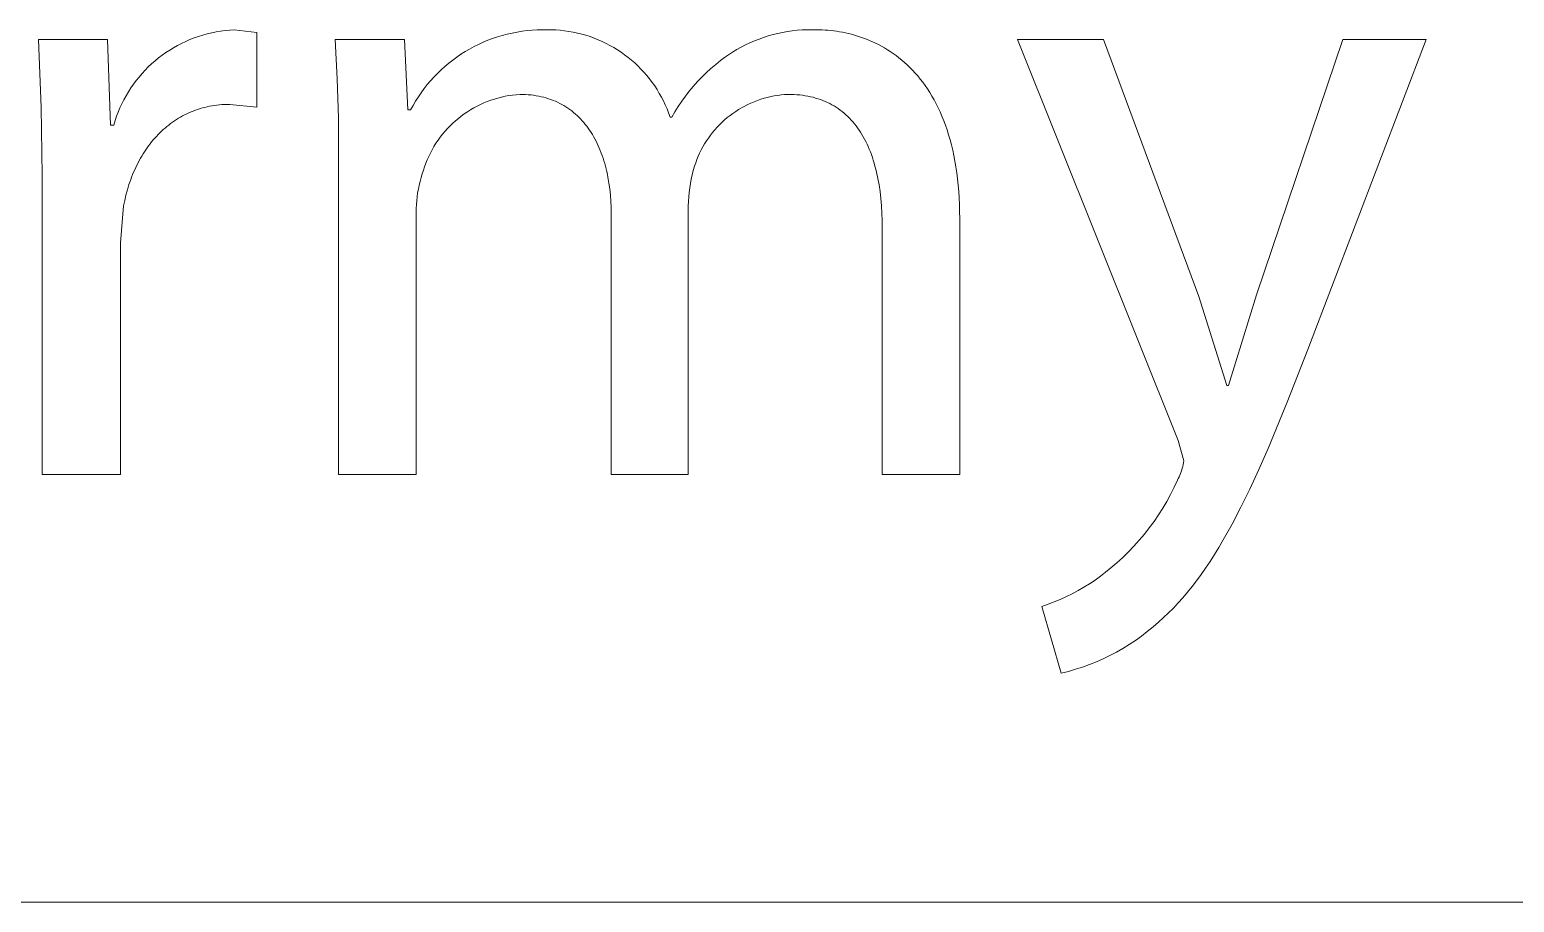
# Model space of a CAD drawing. Header units: millimetres. Extents: x -658 to 2773, y 81 to 2478.
# Drawn here: x 1884.6 to 1941.4, y 81.4 to 114.8 of the extents above; entities that cross this region are included whole.
import ezdxf

# ---------------------------------------------------------------- set-up
doc = ezdxf.new("R2010")
doc.units = ezdxf.units.MM
doc.header["$MEASUREMENT"] = 0
doc.layers.add('Domyślny', color=7, linetype='Continuous', true_color=0x000000)

msp = doc.modelspace()

# ---------------------------------------------------------------- linework, layer by layer
at = {"layer": 'Domyślny', "color": 18, "lineweight": 15, "true_color": 0x000000}
for p, q in [((1891.402, 114.599), (1891.571, 114.639)), ((1891.571, 114.639), (1891.742, 114.673)), ((1891.742, 114.673), (1891.913, 114.701)), ((1891.913, 114.701), (1892.086, 114.724)), ((1892.086, 114.724), (1892.259, 114.74)), ((1892.259, 114.74), (1892.433, 114.75)), ((1892.433, 114.75), (1893.301, 114.659)), ((1893.301, 114.659), (1893.301, 111.803)), ((1902.863, 114.591), (1903.052, 114.634)), ((1903.052, 114.634), (1903.241, 114.671)), ((1903.241, 114.671), (1903.432, 114.701)), ((1903.432, 114.701), (1903.624, 114.725)), ((1903.624, 114.725), (1903.816, 114.743)), ((1903.816, 114.743), (1904.009, 114.754)), ((1904.009, 114.754), (1904.203, 114.758)), ((1904.203, 114.758), (1904.396, 114.756)), ((1904.396, 114.756), (1904.562, 114.755)), ((1904.562, 114.755), (1904.729, 114.749)), ((1904.729, 114.749), (1904.895, 114.736)), ((1904.895, 114.736), (1905.06, 114.719)), ((1905.06, 114.719), (1905.225, 114.695)), ((1905.225, 114.695), (1905.389, 114.666)), ((1905.389, 114.666), (1905.552, 114.632)), ((1905.552, 114.632), (1905.713, 114.592)), ((1913.209, 114.618), (1913.393, 114.657)), ((1913.393, 114.657), (1913.577, 114.69)), ((1913.577, 114.69), (1913.763, 114.716)), ((1913.763, 114.716), (1913.95, 114.737)), ((1913.95, 114.737), (1914.137, 114.751)), ((1914.137, 114.751), (1914.325, 114.759)), ((1914.325, 114.759), (1914.512, 114.761)), ((1914.512, 114.761), (1914.7, 114.756)), ((1914.7, 114.756), (1914.804, 114.755)), ((1914.804, 114.755), (1914.91, 114.752)), ((1914.91, 114.752), (1915.017, 114.746)), ((1915.017, 114.746), (1915.125, 114.738)), ((1915.125, 114.738), (1915.234, 114.728)), ((1915.234, 114.728), (1915.344, 114.715)), ((1915.344, 114.715), (1915.456, 114.7)), ((1915.456, 114.7), (1915.568, 114.683)), ((1915.568, 114.683), (1915.681, 114.662)), ((1915.681, 114.662), (1915.794, 114.639)), ((1915.794, 114.639), (1915.908, 114.614)), ((1885.057, 111.787), (1884.951, 114.385)), ((1884.951, 114.385), (1887.589, 114.385)), ((1887.589, 114.385), (1887.704, 111.117)), ((1889.969, 113.981), (1890.118, 114.071)), ((1890.118, 114.071), (1890.269, 114.157)), ((1890.269, 114.157), (1890.424, 114.236)), ((1890.424, 114.236), (1890.581, 114.311)), ((1890.581, 114.311), (1890.741, 114.38)), ((1890.741, 114.38), (1890.903, 114.443)), ((1890.903, 114.443), (1891.068, 114.501)), ((1891.068, 114.501), (1891.234, 114.552)), ((1891.234, 114.552), (1891.402, 114.599)), ((1896.372, 112.888), (1896.285, 114.39)), ((1896.285, 114.39), (1898.947, 114.39)), ((1898.947, 114.39), (1899.072, 111.694)), ((1901.43, 114.022), (1901.6, 114.114)), ((1901.6, 114.114), (1901.773, 114.2)), ((1901.773, 114.2), (1901.949, 114.28)), ((1901.949, 114.28), (1902.127, 114.355)), ((1902.127, 114.355), (1902.308, 114.423)), ((1902.308, 114.423), (1902.491, 114.485)), ((1902.491, 114.485), (1902.676, 114.541)), ((1902.676, 114.541), (1902.863, 114.591)), ((1905.713, 114.592), (1905.873, 114.546)), ((1905.873, 114.546), (1906.032, 114.495)), ((1906.032, 114.495), (1906.188, 114.439)), ((1906.188, 114.439), (1906.343, 114.377)), ((1906.343, 114.377), (1906.495, 114.31)), ((1906.495, 114.31), (1906.646, 114.238)), ((1906.646, 114.238), (1906.793, 114.161)), ((1906.793, 114.161), (1906.938, 114.079)), ((1906.938, 114.079), (1907.08, 113.992)), ((1911.644, 113.999), (1911.807, 114.091)), ((1911.807, 114.091), (1911.974, 114.177)), ((1911.974, 114.177), (1912.144, 114.258)), ((1912.144, 114.258), (1912.316, 114.332)), ((1912.316, 114.332), (1912.491, 114.401)), ((1912.491, 114.401), (1912.667, 114.465)), ((1912.667, 114.465), (1912.846, 114.522)), ((1912.846, 114.522), (1913.027, 114.573)), ((1913.027, 114.573), (1913.209, 114.618)), ((1915.908, 114.614), (1916.023, 114.585)), ((1916.023, 114.585), (1916.138, 114.553)), ((1916.138, 114.553), (1916.253, 114.519)), ((1916.253, 114.519), (1916.368, 114.481)), ((1916.368, 114.481), (1916.483, 114.441)), ((1916.483, 114.441), (1916.599, 114.397)), ((1916.599, 114.397), (1916.714, 114.35)), ((1916.714, 114.35), (1916.829, 114.3)), ((1916.829, 114.3), (1916.944, 114.246)), ((1916.944, 114.246), (1917.058, 114.189)), ((1917.058, 114.189), (1917.171, 114.128)), ((1917.171, 114.128), (1917.284, 114.064)), ((1917.284, 114.064), (1917.397, 113.996)), ((1928.506, 99.054), (1922.371, 114.385)), ((1922.371, 114.385), (1925.661, 114.385)), ((1925.661, 114.385), (1929.305, 104.56)), ((1931.499, 104.629), (1934.8, 114.385)), ((1937.987, 114.385), (1933.464, 102.538)), ((1934.8, 114.385), (1937.987, 114.385)), ((1889.277, 113.454), (1889.408, 113.569)), ((1889.408, 113.569), (1889.543, 113.679)), ((1889.543, 113.679), (1889.681, 113.785)), ((1889.681, 113.785), (1889.823, 113.885)), ((1889.823, 113.885), (1889.969, 113.981)), ((1900.633, 113.478), (1900.785, 113.598)), ((1900.785, 113.598), (1900.941, 113.712)), ((1900.941, 113.712), (1901.1, 113.821)), ((1901.1, 113.821), (1901.264, 113.924)), ((1901.264, 113.924), (1901.43, 114.022)), ((1907.08, 113.992), (1907.219, 113.901)), ((1907.219, 113.901), (1907.354, 113.804)), ((1907.354, 113.804), (1907.487, 113.703)), ((1907.487, 113.703), (1907.616, 113.598)), ((1907.616, 113.598), (1907.741, 113.488)), ((1907.741, 113.488), (1907.862, 113.374)), ((1910.834, 113.43), (1911.022, 113.579)), ((1911.022, 113.579), (1911.172, 113.692)), ((1911.172, 113.692), (1911.326, 113.8)), ((1911.326, 113.8), (1911.483, 113.902)), ((1911.483, 113.902), (1911.644, 113.999)), ((1917.397, 113.996), (1917.508, 113.925)), ((1917.508, 113.925), (1917.619, 113.849)), ((1917.619, 113.849), (1917.728, 113.77)), ((1917.728, 113.77), (1917.837, 113.687)), ((1917.837, 113.687), (1917.944, 113.6)), ((1917.944, 113.6), (1918.05, 113.509)), ((1918.05, 113.509), (1918.154, 113.414)), ((1888.687, 112.816), (1888.796, 112.952)), ((1888.796, 112.952), (1888.91, 113.084)), ((1888.91, 113.084), (1889.028, 113.212)), ((1889.028, 113.212), (1889.15, 113.335)), ((1889.15, 113.335), (1889.277, 113.454)), ((1899.938, 112.808), (1900.068, 112.951)), ((1900.068, 112.951), (1900.202, 113.09)), ((1900.202, 113.09), (1900.341, 113.224)), ((1900.341, 113.224), (1900.485, 113.354)), ((1900.485, 113.354), (1900.633, 113.478)), ((1907.862, 113.374), (1907.979, 113.256)), ((1907.979, 113.256), (1908.093, 113.134)), ((1908.093, 113.134), (1908.202, 113.008)), ((1908.202, 113.008), (1908.307, 112.879)), ((1910.139, 112.774), (1910.305, 112.947)), ((1910.305, 112.947), (1910.476, 113.114)), ((1910.476, 113.114), (1910.652, 113.275)), ((1910.652, 113.275), (1910.834, 113.43)), ((1918.154, 113.414), (1918.257, 113.315)), ((1918.257, 113.315), (1918.358, 113.212)), ((1918.358, 113.212), (1918.458, 113.104)), ((1918.458, 113.104), (1918.556, 112.992)), ((1918.556, 112.992), (1918.652, 112.875)), ((1888.3, 112.238), (1888.389, 112.387)), ((1888.389, 112.387), (1888.484, 112.534)), ((1888.484, 112.534), (1888.583, 112.677)), ((1888.583, 112.677), (1888.687, 112.816)), ((1896.418, 111.383), (1896.372, 112.888)), ((1899.47, 112.194), (1899.579, 112.353)), ((1899.579, 112.353), (1899.693, 112.509)), ((1899.693, 112.509), (1899.813, 112.661)), ((1899.813, 112.661), (1899.938, 112.808)), ((1908.307, 112.879), (1908.407, 112.746)), ((1908.407, 112.746), (1908.503, 112.61)), ((1908.503, 112.61), (1908.594, 112.471)), ((1908.594, 112.471), (1908.68, 112.328)), ((1909.68, 112.222), (1909.827, 112.411)), ((1909.827, 112.411), (1909.98, 112.595)), ((1909.98, 112.595), (1910.139, 112.774)), ((1918.652, 112.875), (1918.746, 112.754)), ((1918.746, 112.754), (1918.837, 112.629)), ((1918.837, 112.629), (1918.927, 112.498)), ((1918.927, 112.498), (1919.014, 112.363)), ((1919.014, 112.363), (1919.099, 112.224)), ((1885.088, 109.187), (1885.057, 111.787)), ((1888.065, 111.772), (1888.138, 111.93)), ((1888.138, 111.93), (1888.217, 112.085)), ((1888.217, 112.085), (1888.3, 112.238)), ((1891.308, 111.791), (1891.218, 111.768)), ((1891.399, 111.813), (1891.308, 111.791)), ((1891.491, 111.832), (1891.399, 111.813)), ((1891.584, 111.849), (1891.491, 111.832)), ((1891.678, 111.864), (1891.584, 111.849)), ((1891.773, 111.877), (1891.678, 111.864)), ((1891.869, 111.887), (1891.773, 111.877)), ((1891.965, 111.895), (1891.869, 111.887)), ((1892.063, 111.901), (1891.965, 111.895)), ((1892.162, 111.904), (1892.063, 111.901)), ((1892.262, 111.906), (1892.162, 111.904)), ((1893.301, 111.803), (1892.262, 111.906)), ((1899.175, 111.694), (1899.268, 111.864)), ((1899.268, 111.864), (1899.366, 112.031)), ((1899.366, 112.031), (1899.47, 112.194)), ((1901.716, 111.838), (1901.59, 111.771)), ((1901.844, 111.901), (1901.716, 111.838)), ((1901.974, 111.96), (1901.844, 111.901)), ((1902.106, 112.014), (1901.974, 111.96)), ((1902.24, 112.064), (1902.106, 112.014)), ((1902.375, 112.109), (1902.24, 112.064)), ((1902.513, 112.149), (1902.375, 112.109)), ((1902.651, 112.184), (1902.513, 112.149)), ((1902.79, 112.215), (1902.651, 112.184)), ((1902.931, 112.24), (1902.79, 112.215)), ((1903.072, 112.261), (1902.931, 112.24)), ((1903.214, 112.277), (1903.072, 112.261)), ((1903.356, 112.288), (1903.214, 112.277)), ((1903.464, 112.287), (1903.356, 112.288)), ((1903.569, 112.283), (1903.464, 112.287)), ((1903.673, 112.276), (1903.569, 112.283)), ((1903.776, 112.266), (1903.673, 112.276)), ((1903.876, 112.254), (1903.776, 112.266)), ((1903.976, 112.238), (1903.876, 112.254)), ((1904.073, 112.221), (1903.976, 112.238)), ((1904.169, 112.2), (1904.073, 112.221)), ((1904.263, 112.177), (1904.169, 112.2)), ((1904.355, 112.152), (1904.263, 112.177)), ((1904.446, 112.123), (1904.355, 112.152)), ((1904.535, 112.093), (1904.446, 112.123)), ((1904.622, 112.06), (1904.535, 112.093)), ((1904.708, 112.024), (1904.622, 112.06)), ((1904.792, 111.986), (1904.708, 112.024)), ((1904.874, 111.945), (1904.792, 111.986)), ((1904.955, 111.903), (1904.874, 111.945)), ((1905.034, 111.857), (1904.955, 111.903)), ((1905.111, 111.81), (1905.034, 111.857)), ((1905.187, 111.76), (1905.111, 111.81)), ((1908.68, 112.328), (1908.761, 112.183)), ((1908.761, 112.183), (1908.837, 112.035)), ((1908.837, 112.035), (1908.909, 111.885)), ((1908.909, 111.885), (1908.975, 111.732)), ((1909.279, 111.627), (1909.406, 111.83)), ((1909.406, 111.83), (1909.54, 112.029)), ((1909.54, 112.029), (1909.68, 112.222)), ((1911.943, 111.842), (1911.826, 111.778)), ((1912.062, 111.902), (1911.943, 111.842)), ((1912.183, 111.958), (1912.062, 111.902)), ((1912.306, 112.009), (1912.183, 111.958)), ((1912.431, 112.057), (1912.306, 112.009)), ((1912.557, 112.1), (1912.431, 112.057)), ((1912.684, 112.139), (1912.557, 112.1)), ((1912.813, 112.174), (1912.684, 112.139)), ((1912.943, 112.204), (1912.813, 112.174)), ((1913.074, 112.23), (1912.943, 112.204)), ((1913.205, 112.251), (1913.074, 112.23)), ((1913.338, 112.268), (1913.205, 112.251)), ((1913.47, 112.28), (1913.338, 112.268)), ((1913.603, 112.288), (1913.47, 112.28)), ((1913.717, 112.287), (1913.603, 112.288)), ((1913.828, 112.283), (1913.717, 112.287)), ((1913.937, 112.276), (1913.828, 112.283)), ((1914.045, 112.266), (1913.937, 112.276)), ((1914.151, 112.253), (1914.045, 112.266)), ((1914.254, 112.238), (1914.151, 112.253)), ((1914.356, 112.22), (1914.254, 112.238)), ((1914.457, 112.199), (1914.356, 112.22)), ((1914.555, 112.176), (1914.457, 112.199)), ((1914.652, 112.149), (1914.555, 112.176)), ((1914.746, 112.121), (1914.652, 112.149)), ((1914.839, 112.089), (1914.746, 112.121)), ((1914.93, 112.055), (1914.839, 112.089)), ((1915.019, 112.018), (1914.93, 112.055)), ((1915.107, 111.979), (1915.019, 112.018)), ((1915.192, 111.937), (1915.107, 111.979)), ((1915.276, 111.892), (1915.192, 111.937)), ((1915.358, 111.845), (1915.276, 111.892)), ((1915.438, 111.795), (1915.358, 111.845)), ((1915.516, 111.743), (1915.438, 111.795)), ((1919.099, 112.224), (1919.181, 112.079)), ((1919.181, 112.079), (1919.261, 111.93)), ((1919.261, 111.93), (1919.338, 111.776)), ((1887.829, 111.117), (1887.88, 111.284)), ((1887.88, 111.284), (1887.936, 111.449)), ((1887.936, 111.449), (1887.998, 111.611)), ((1887.998, 111.611), (1888.065, 111.772)), ((1890.074, 111.225), (1890.001, 111.172)), ((1890.148, 111.276), (1890.074, 111.225)), ((1890.224, 111.326), (1890.148, 111.276)), ((1890.3, 111.373), (1890.224, 111.326)), ((1890.378, 111.419), (1890.3, 111.373)), ((1890.457, 111.463), (1890.378, 111.419)), ((1890.537, 111.505), (1890.457, 111.463)), ((1890.619, 111.544), (1890.537, 111.505)), ((1890.701, 111.582), (1890.619, 111.544)), ((1890.785, 111.618), (1890.701, 111.582)), ((1890.869, 111.652), (1890.785, 111.618)), ((1890.955, 111.684), (1890.869, 111.652)), ((1891.042, 111.714), (1890.955, 111.684)), ((1891.129, 111.742), (1891.042, 111.714)), ((1891.218, 111.768), (1891.129, 111.742)), ((1896.422, 109.878), (1896.418, 111.383)), ((1899.072, 111.694), (1899.175, 111.694)), ((1900.89, 111.278), (1900.784, 111.182)), ((1901, 111.37), (1900.89, 111.278)), ((1901.112, 111.458), (1901, 111.37)), ((1901.227, 111.542), (1901.112, 111.458)), ((1901.345, 111.623), (1901.227, 111.542)), ((1901.466, 111.699), (1901.345, 111.623)), ((1901.59, 111.771), (1901.466, 111.699)), ((1905.261, 111.708), (1905.187, 111.76)), ((1905.333, 111.654), (1905.261, 111.708)), ((1905.404, 111.597), (1905.333, 111.654)), ((1905.473, 111.538), (1905.404, 111.597)), ((1905.54, 111.477), (1905.473, 111.538)), ((1905.606, 111.414), (1905.54, 111.477)), ((1905.67, 111.349), (1905.606, 111.414)), ((1905.732, 111.282), (1905.67, 111.349)), ((1905.792, 111.213), (1905.732, 111.282)), ((1908.975, 111.732), (1909.036, 111.577)), ((1909.036, 111.577), (1909.091, 111.42)), ((1909.091, 111.42), (1909.16, 111.42)), ((1909.16, 111.42), (1909.279, 111.627)), ((1911.078, 111.224), (1910.982, 111.13)), ((1911.176, 111.313), (1911.078, 111.224)), ((1911.278, 111.4), (1911.176, 111.313)), ((1911.382, 111.483), (1911.278, 111.4)), ((1911.489, 111.562), (1911.382, 111.483)), ((1911.599, 111.638), (1911.489, 111.562)), ((1911.711, 111.71), (1911.599, 111.638)), ((1911.826, 111.778), (1911.711, 111.71)), ((1915.593, 111.689), (1915.516, 111.743)), ((1915.667, 111.631), (1915.593, 111.689)), ((1915.74, 111.572), (1915.667, 111.631)), ((1915.811, 111.509), (1915.74, 111.572)), ((1915.881, 111.445), (1915.811, 111.509)), ((1915.948, 111.378), (1915.881, 111.445)), ((1916.014, 111.308), (1915.948, 111.378)), ((1916.078, 111.236), (1916.014, 111.308)), ((1916.14, 111.162), (1916.078, 111.236)), ((1919.338, 111.776), (1919.412, 111.616)), ((1919.412, 111.616), (1919.484, 111.452)), ((1919.484, 111.452), (1919.552, 111.282)), ((1919.552, 111.282), (1919.617, 111.108)), ((1887.704, 111.117), (1887.829, 111.117)), ((1889.459, 110.684), (1889.397, 110.616)), ((1889.523, 110.751), (1889.459, 110.684)), ((1889.587, 110.816), (1889.523, 110.751)), ((1889.653, 110.88), (1889.587, 110.816)), ((1889.72, 110.942), (1889.653, 110.88)), ((1889.788, 111.002), (1889.72, 110.942)), ((1889.858, 111.06), (1889.788, 111.002)), ((1889.929, 111.117), (1889.858, 111.06)), ((1890.001, 111.172), (1889.929, 111.117)), ((1900.308, 110.652), (1900.224, 110.536)), ((1900.396, 110.764), (1900.308, 110.652)), ((1900.487, 110.874), (1900.396, 110.764)), ((1900.583, 110.98), (1900.487, 110.874)), ((1900.682, 111.083), (1900.583, 110.98)), ((1900.784, 111.182), (1900.682, 111.083)), ((1905.851, 111.142), (1905.792, 111.213)), ((1905.908, 111.068), (1905.851, 111.142)), ((1905.964, 110.993), (1905.908, 111.068)), ((1906.018, 110.916), (1905.964, 110.993)), ((1906.07, 110.837), (1906.018, 110.916)), ((1906.12, 110.756), (1906.07, 110.837)), ((1906.169, 110.673), (1906.12, 110.756)), ((1906.216, 110.589), (1906.169, 110.673)), ((1910.634, 110.727), (1910.556, 110.619)), ((1910.716, 110.832), (1910.634, 110.727)), ((1910.801, 110.935), (1910.716, 110.832)), ((1910.89, 111.034), (1910.801, 110.935)), ((1910.982, 111.13), (1910.89, 111.034)), ((1916.2, 111.085), (1916.14, 111.162)), ((1916.258, 111.006), (1916.2, 111.085)), ((1916.315, 110.925), (1916.258, 111.006)), ((1916.37, 110.841), (1916.315, 110.925)), ((1916.423, 110.755), (1916.37, 110.841)), ((1916.475, 110.666), (1916.423, 110.755)), ((1916.524, 110.576), (1916.475, 110.666)), ((1919.617, 111.108), (1919.68, 110.928)), ((1919.68, 110.928), (1919.738, 110.742)), ((1919.738, 110.742), (1919.794, 110.551)), ((1889, 110.093), (1888.949, 110.012)), ((1889.053, 110.172), (1889, 110.093)), ((1889.107, 110.25), (1889.053, 110.172)), ((1889.162, 110.326), (1889.107, 110.25)), ((1889.219, 110.401), (1889.162, 110.326)), ((1889.277, 110.474), (1889.219, 110.401)), ((1889.337, 110.545), (1889.277, 110.474)), ((1889.397, 110.616), (1889.337, 110.545)), ((1899.997, 110.173), (1899.929, 110.047)), ((1900.068, 110.297), (1899.997, 110.173)), ((1900.144, 110.418), (1900.068, 110.297)), ((1900.224, 110.536), (1900.144, 110.418)), ((1906.261, 110.502), (1906.216, 110.589)), ((1906.305, 110.414), (1906.261, 110.502)), ((1906.347, 110.324), (1906.305, 110.414)), ((1906.387, 110.233), (1906.347, 110.324)), ((1906.425, 110.139), (1906.387, 110.233)), ((1906.462, 110.045), (1906.425, 110.139)), ((1910.281, 110.163), (1910.222, 110.043)), ((1910.343, 110.28), (1910.281, 110.163)), ((1910.41, 110.396), (1910.343, 110.28)), ((1910.481, 110.509), (1910.41, 110.396)), ((1910.556, 110.619), (1910.481, 110.509)), ((1916.572, 110.483), (1916.524, 110.576)), ((1916.618, 110.388), (1916.572, 110.483)), ((1916.662, 110.29), (1916.618, 110.388)), ((1916.705, 110.19), (1916.662, 110.29)), ((1916.746, 110.089), (1916.705, 110.19)), ((1916.785, 109.984), (1916.746, 110.089)), ((1919.794, 110.551), (1919.846, 110.355)), ((1919.846, 110.355), (1919.894, 110.153)), ((1919.894, 110.153), (1919.939, 109.946)), ((1888.713, 109.588), (1888.67, 109.499)), ((1888.757, 109.675), (1888.713, 109.588)), ((1888.803, 109.761), (1888.757, 109.675)), ((1888.85, 109.846), (1888.803, 109.761)), ((1888.899, 109.93), (1888.85, 109.846)), ((1888.949, 110.012), (1888.899, 109.93)), ((1896.422, 97.757), (1896.422, 109.878)), ((1899.705, 109.522), (1899.661, 109.387)), ((1899.754, 109.657), (1899.705, 109.522)), ((1899.808, 109.789), (1899.754, 109.657)), ((1899.867, 109.919), (1899.808, 109.789)), ((1899.929, 110.047), (1899.867, 109.919)), ((1906.497, 109.948), (1906.462, 110.045)), ((1906.531, 109.85), (1906.497, 109.948)), ((1906.562, 109.75), (1906.531, 109.85)), ((1906.592, 109.649), (1906.562, 109.75)), ((1906.621, 109.546), (1906.592, 109.649)), ((1906.647, 109.442), (1906.621, 109.546)), ((1910.028, 109.547), (1909.98, 109.382)), ((1910.07, 109.673), (1910.028, 109.547)), ((1910.116, 109.798), (1910.07, 109.673)), ((1910.167, 109.922), (1910.116, 109.798)), ((1910.222, 110.043), (1910.167, 109.922)), ((1916.822, 109.878), (1916.785, 109.984)), ((1916.857, 109.77), (1916.822, 109.878)), ((1916.891, 109.659), (1916.857, 109.77)), ((1916.923, 109.547), (1916.891, 109.659)), ((1916.953, 109.432), (1916.923, 109.547)), ((1919.939, 109.946), (1919.979, 109.732)), ((1919.979, 109.732), (1920.016, 109.514)), ((1920.016, 109.514), (1920.049, 109.289)), ((1885.088, 97.763), (1885.088, 109.187)), ((1888.478, 109.035), (1888.444, 108.939)), ((1888.513, 109.13), (1888.478, 109.035)), ((1888.55, 109.224), (1888.513, 109.13)), ((1888.589, 109.317), (1888.55, 109.224)), ((1888.629, 109.408), (1888.589, 109.317)), ((1888.67, 109.499), (1888.629, 109.408)), ((1899.535, 108.962), (1899.5, 108.817)), ((1899.576, 109.107), (1899.535, 108.962)), ((1899.621, 109.25), (1899.576, 109.107)), ((1899.661, 109.387), (1899.621, 109.25)), ((1906.672, 109.336), (1906.647, 109.442)), ((1906.695, 109.229), (1906.672, 109.336)), ((1906.717, 109.12), (1906.695, 109.229)), ((1906.755, 108.899), (1906.717, 109.12)), ((1909.901, 109.048), (1909.869, 108.88)), ((1909.938, 109.216), (1909.901, 109.048)), ((1909.98, 109.382), (1909.938, 109.216)), ((1916.982, 109.315), (1916.953, 109.432)), ((1917.034, 109.075), (1916.982, 109.315)), ((1917.078, 108.826), (1917.034, 109.075)), ((1920.049, 109.289), (1920.078, 109.058)), ((1920.078, 109.058), (1920.103, 108.822)), ((1888.296, 108.44), (1888.248, 108.233)), ((1888.35, 108.643), (1888.296, 108.44)), ((1888.411, 108.841), (1888.35, 108.643)), ((1888.444, 108.939), (1888.411, 108.841)), ((1899.444, 108.522), (1899.424, 108.374)), ((1899.47, 108.67), (1899.444, 108.522)), ((1899.5, 108.817), (1899.47, 108.67)), ((1906.786, 108.673), (1906.755, 108.899)), ((1906.81, 108.441), (1906.786, 108.673)), ((1906.827, 108.205), (1906.81, 108.441)), ((1909.82, 108.54), (1909.804, 108.37)), ((1909.842, 108.711), (1909.82, 108.54)), ((1909.869, 108.88), (1909.842, 108.711)), ((1917.116, 108.57), (1917.078, 108.826)), ((1917.147, 108.305), (1917.116, 108.57)), ((1920.103, 108.822), (1920.124, 108.579)), ((1920.124, 108.579), (1920.14, 108.331)), ((1888.206, 108.022), (1888.081, 106.616)), ((1888.248, 108.233), (1888.206, 108.022)), ((1899.393, 107.926), (1899.392, 107.776)), ((1899.398, 108.076), (1899.393, 107.926)), ((1899.408, 108.225), (1899.398, 108.076)), ((1899.424, 108.374), (1899.408, 108.225)), ((1906.837, 107.964), (1906.827, 108.205)), ((1906.841, 107.719), (1906.837, 107.964)), ((1909.793, 108.199), (1909.788, 108.027)), ((1909.788, 108.027), (1909.788, 97.757)), ((1909.804, 108.37), (1909.793, 108.199)), ((1917.171, 108.033), (1917.147, 108.305)), ((1917.188, 107.753), (1917.171, 108.033)), ((1920.14, 108.331), (1920.151, 108.076)), ((1920.151, 108.076), (1920.158, 107.815)), ((1920.158, 107.815), (1920.161, 107.547)), ((1899.392, 107.776), (1899.392, 97.757)), ((1906.841, 97.757), (1906.841, 107.719)), ((1917.198, 107.466), (1917.188, 107.753)), ((1917.202, 107.171), (1917.198, 107.466)), ((1920.161, 107.547), (1920.161, 97.757)), ((1917.202, 97.757), (1917.202, 107.171)), ((1888.081, 106.616), (1888.081, 97.763)), ((1929.305, 104.56), (1930.368, 101.156)), ((1930.436, 101.156), (1931.499, 104.629)), ((1933.464, 102.538), (1932.68, 100.524)), ((1930.368, 101.156), (1930.436, 101.156)), ((1932.68, 100.524), (1931.946, 98.753)), ((1928.723, 98.277), (1928.506, 99.054)), ((1931.946, 98.753), (1931.594, 97.952)), ((1928.699, 98.138), (1928.712, 98.208)), ((1928.712, 98.208), (1928.723, 98.277)), ((1888.081, 97.763), (1885.088, 97.763)), ((1899.392, 97.757), (1896.422, 97.757)), ((1909.788, 97.757), (1906.841, 97.757)), ((1920.161, 97.757), (1917.202, 97.757)), ((1928.483, 97.546), (1928.515, 97.608)), ((1928.515, 97.608), (1928.546, 97.672)), ((1928.546, 97.672), (1928.574, 97.736)), ((1928.574, 97.736), (1928.601, 97.801)), ((1928.601, 97.801), (1928.625, 97.867)), ((1928.625, 97.867), (1928.647, 97.934)), ((1928.647, 97.934), (1928.666, 98.002)), ((1928.666, 98.002), (1928.684, 98.07)), ((1928.684, 98.07), (1928.699, 98.138)), ((1931.594, 97.952), (1931.248, 97.205)), ((1928.22, 96.998), (1928.356, 97.27)), ((1928.356, 97.27), (1928.483, 97.546)), ((1931.248, 97.205), (1930.908, 96.508)), ((1927.758, 96.212), (1927.921, 96.469)), ((1927.921, 96.469), (1928.075, 96.731)), ((1928.075, 96.731), (1928.22, 96.998)), ((1930.908, 96.508), (1930.57, 95.86)), ((1927.408, 95.716), (1927.587, 95.961)), ((1927.587, 95.961), (1927.758, 96.212)), ((1927.024, 95.245), (1927.22, 95.477)), ((1927.22, 95.477), (1927.408, 95.716)), ((1930.57, 95.86), (1930.235, 95.257)), ((1926.392, 94.588), (1926.61, 94.8)), ((1926.61, 94.8), (1926.821, 95.019)), ((1926.821, 95.019), (1927.024, 95.245)), ((1930.066, 94.973), (1929.898, 94.698)), ((1930.235, 95.257), (1930.066, 94.973)), ((1925.935, 94.187), (1926.167, 94.384)), ((1926.167, 94.384), (1926.392, 94.588)), ((1929.729, 94.434), (1929.559, 94.18)), ((1929.898, 94.698), (1929.729, 94.434)), ((1925.121, 93.584), (1925.332, 93.725)), ((1925.332, 93.725), (1925.538, 93.873)), ((1925.538, 93.873), (1925.739, 94.027)), ((1925.739, 94.027), (1925.935, 94.187)), ((1929.216, 93.701), (1929.042, 93.475)), ((1929.388, 93.936), (1929.216, 93.701)), ((1929.559, 94.18), (1929.388, 93.936)), ((1924.006, 92.985), (1924.237, 93.09)), ((1924.237, 93.09), (1924.464, 93.203)), ((1924.464, 93.203), (1924.687, 93.323)), ((1924.687, 93.323), (1924.906, 93.45)), ((1924.906, 93.45), (1925.121, 93.584)), ((1928.867, 93.258), (1928.689, 93.049)), ((1929.042, 93.475), (1928.867, 93.258)), ((1923.296, 92.714), (1923.536, 92.797)), ((1924.039, 90.166), (1923.296, 92.714)), ((1923.536, 92.797), (1923.773, 92.887)), ((1923.773, 92.887), (1924.006, 92.985)), ((1928.327, 92.655), (1928.142, 92.47)), ((1928.509, 92.848), (1928.327, 92.655)), ((1928.689, 93.049), (1928.509, 92.848)), ((1927.55, 91.933), (1927.331, 91.753)), ((1927.763, 92.12), (1927.55, 91.933)), ((1927.954, 92.291), (1927.763, 92.12)), ((1928.142, 92.47), (1927.954, 92.291)), ((1926.875, 91.416), (1926.639, 91.26)), ((1927.106, 91.581), (1926.875, 91.416)), ((1927.331, 91.753), (1927.106, 91.581)), ((1925.9, 90.84), (1925.645, 90.717)), ((1926.151, 90.971), (1925.9, 90.84)), ((1926.397, 91.111), (1926.151, 90.971)), ((1926.639, 91.26), (1926.397, 91.111)), ((1924.314, 90.235), (1924.039, 90.166)), ((1924.586, 90.313), (1924.314, 90.235)), ((1924.856, 90.401), (1924.586, 90.313)), ((1925.122, 90.497), (1924.856, 90.401)), ((1925.385, 90.602), (1925.122, 90.497)), ((1925.645, 90.717), (1925.385, 90.602)), ((2769.275, 81.408), (-658.039, 81.408)), ((2769.275, 81.408), (1476.09, 81.408))]:
    msp.add_line(p, q, dxfattribs=at)

doc.saveas('drawing.dxf')
